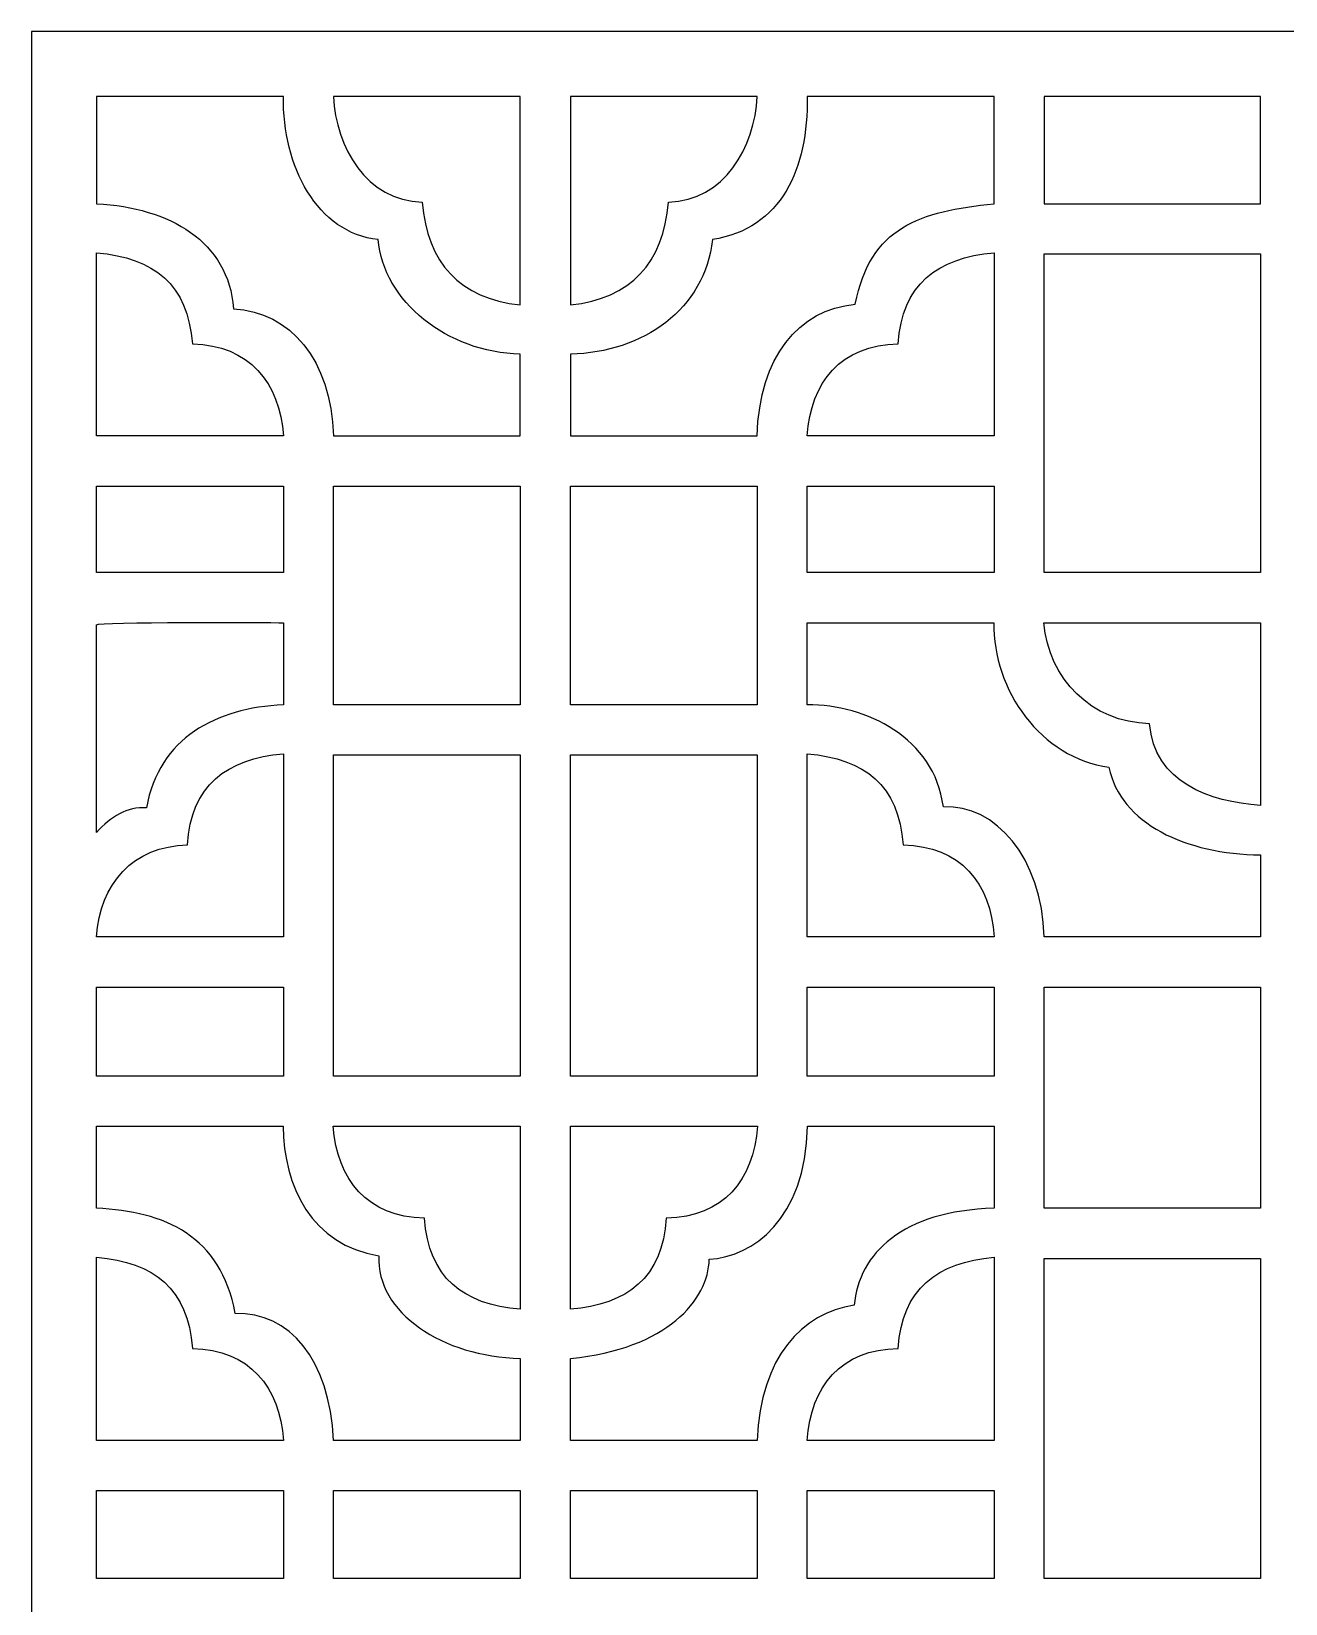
# Model space of a CAD drawing. Header units: centimetres. Extents: x -10.5 to 10.7, y -12.6 to 13.8.
# Drawn here: x -10.45 to 0.1, y 0.6 to 13.82 of the extents above; entities that cross this region are included whole.
import ezdxf

# ---------------------------------------------------------------- set-up
doc = ezdxf.new("R2010")
doc.units = ezdxf.units.CM
doc.header["$MEASUREMENT"] = 0
doc.layers.add('layer 1', color=7, linetype='Continuous')

msp = doc.modelspace()

# ---------------------------------------------------------------- linework, layer by layer
at = {"layer": 'layer 1', "color": 242}
for points, knots in [([(-10.45402, 13.82042), (-10.45402, 13.82042), (10.6512, 13.82042), (10.6512, 13.82042), (10.6512, 13.82042), (10.6512, 13.82042), (10.6512, -12.62963), (10.6512, -12.62963), (10.6512, -12.62963), (10.6512, -12.62963), (-10.45402, -12.62963), (-10.45402, -12.62963), (-10.45402, -12.62963), (-10.45402, -12.62963), (-10.45402, 13.82042), (-10.45402, 13.82042)], [0, 0, 0, 0, 0.2, 0.2, 0.2, 0.2, 0.4, 0.4, 0.4, 0.4, 0.6, 0.6, 0.6, 0.6, 1, 1, 1, 1]), ([(-9.90583, 13.27223), (-9.90583, 13.27223), (-8.33401, 13.27223), (-8.33401, 13.27223), (-8.33401, 13.27223), (-8.34234, 12.68994), (-8.04955, 12.12183), (-7.53587, 12.06971), (-7.53587, 12.06971), (-7.49402, 11.55191), (-6.95411, 11.11893), (-6.34084, 11.10575), (-6.34084, 11.10575), (-6.34084, 11.10575), (-6.34084, 10.41781), (-6.34084, 10.41781), (-6.34084, 10.41781), (-6.34084, 10.41781), (-7.91288, 10.41781), (-7.91288, 10.41781), (-7.91288, 10.41781), (-7.93337, 11.06271), (-8.27618, 11.45857), (-8.75329, 11.48769), (-8.75329, 11.48769), (-8.79833, 12.05526), (-9.28649, 12.3368), (-9.90583, 12.37123), (-9.90583, 12.37123), (-9.90583, 12.37123), (-9.90583, 13.27223), (-9.90583, 13.27223)], [0, 0, 0, 0, 0.11111111, 0.11111111, 0.11111111, 0.11111111, 0.22222222, 0.22222222, 0.22222222, 0.22222222, 0.33333333, 0.33333333, 0.33333333, 0.33333333, 0.44444444, 0.44444444, 0.44444444, 0.44444444, 0.55555556, 0.55555556, 0.55555556, 0.55555556, 0.66666667, 0.66666667, 0.66666667, 0.66666667, 0.77777778, 0.77777778, 0.77777778, 0.77777778, 1, 1, 1, 1]), ([(-7.91232, 13.27223), (-7.91232, 13.27223), (-6.34084, 13.27223), (-6.34084, 13.27223), (-6.34084, 13.27223), (-6.34084, 13.27223), (-6.34084, 11.52039), (-6.34084, 11.52039), (-6.34084, 11.52039), (-6.85014, 11.57231), (-7.12507, 11.8745), (-7.16505, 12.38386), (-7.16505, 12.38386), (-7.63685, 12.39742), (-7.89367, 12.84812), (-7.91232, 13.27223)], [0, 0, 0, 0, 0.2, 0.2, 0.2, 0.2, 0.4, 0.4, 0.4, 0.4, 0.6, 0.6, 0.6, 0.6, 1, 1, 1, 1]), ([(-3.92589, 13.27223), (-3.92589, 13.27223), (-2.35399, 13.27223), (-2.35399, 13.27223), (-2.35399, 13.27223), (-2.35399, 13.27223), (-2.35399, 12.37127), (-2.35399, 12.37127), (-2.35399, 12.37127), (-2.98107, 12.30705), (-3.39489, 12.17587), (-3.52254, 11.52524), (-3.52254, 11.52524), (-4.00066, 11.47981), (-4.32727, 11.0853), (-4.34795, 10.41781), (-4.34795, 10.41781), (-4.34795, 10.41781), (-5.919, 10.41781), (-5.919, 10.41781), (-5.919, 10.41781), (-5.919, 10.41781), (-5.919, 11.10575), (-5.919, 11.10575), (-5.919, 11.10575), (-5.30578, 11.11893), (-4.78838, 11.48431), (-4.724, 12.06971), (-4.724, 12.06971), (-4.14278, 12.15938), (-3.91756, 12.66733), (-3.92589, 13.27223)], [0, 0, 0, 0, 0.11111111, 0.11111111, 0.11111111, 0.11111111, 0.22222222, 0.22222222, 0.22222222, 0.22222222, 0.33333333, 0.33333333, 0.33333333, 0.33333333, 0.44444444, 0.44444444, 0.44444444, 0.44444444, 0.55555556, 0.55555556, 0.55555556, 0.55555556, 0.66666667, 0.66666667, 0.66666667, 0.66666667, 0.77777778, 0.77777778, 0.77777778, 0.77777778, 1, 1, 1, 1]), ([(-5.919, 13.27223), (-5.919, 13.27223), (-4.34749, 13.27223), (-4.34749, 13.27223), (-4.34749, 13.27223), (-4.36614, 12.84818), (-4.62291, 12.39743), (-5.09475, 12.38386), (-5.09475, 12.38386), (-5.13473, 11.8745), (-5.40966, 11.57232), (-5.919, 11.52039), (-5.919, 11.52039), (-5.919, 11.52039), (-5.919, 13.27223), (-5.919, 13.27223)], [0, 0, 0, 0, 0.2, 0.2, 0.2, 0.2, 0.4, 0.4, 0.4, 0.4, 0.6, 0.6, 0.6, 0.6, 1, 1, 1, 1]), ([(-1.93221, 13.27223), (-1.93221, 13.27223), (-0.11232, 13.27223), (-0.11232, 13.27223), (-0.11232, 13.27223), (-0.11232, 13.27223), (-0.11232, 12.371), (-0.11232, 12.371), (-0.11232, 12.371), (-0.11232, 12.371), (-1.93221, 12.371), (-1.93221, 12.371), (-1.93221, 12.371), (-1.93221, 12.371), (-1.93221, 13.27223), (-1.93221, 13.27223)], [0, 0, 0, 0, 0.2, 0.2, 0.2, 0.2, 0.4, 0.4, 0.4, 0.4, 0.6, 0.6, 0.6, 0.6, 1, 1, 1, 1]), ([(-9.10016, 11.19145), (-9.13821, 11.69435), (-9.42172, 11.91671), (-9.90583, 11.95839), (-9.90583, 11.95839), (-9.90583, 11.95839), (-9.90583, 10.41781), (-9.90583, 10.41781), (-9.90583, 10.41781), (-9.90583, 10.41781), (-8.33351, 10.41781), (-8.33351, 10.41781), (-8.33351, 10.41781), (-8.36478, 10.86618), (-8.62055, 11.18244), (-9.10016, 11.19145)], [0, 0, 0, 0, 0.2, 0.2, 0.2, 0.2, 0.4, 0.4, 0.4, 0.4, 0.6, 0.6, 0.6, 0.6, 1, 1, 1, 1]), ([(-2.35399, 10.41781), (-2.35399, 10.41781), (-2.35399, 11.95841), (-2.35399, 11.95841), (-2.35399, 11.95841), (-2.8303, 11.91779), (-3.13164, 11.69188), (-3.16061, 11.19145), (-3.16061, 11.19145), (-3.642, 11.18243), (-3.89547, 10.87411), (-3.9273, 10.41781), (-3.9273, 10.41781), (-3.9273, 10.41781), (-2.35399, 10.41781), (-2.35399, 10.41781)], [0, 0, 0, 0, 0.2, 0.2, 0.2, 0.2, 0.4, 0.4, 0.4, 0.4, 0.6, 0.6, 0.6, 0.6, 1, 1, 1, 1]), ([(-0.11232, 11.94916), (-0.11232, 11.94916), (-1.93221, 11.94916), (-1.93221, 11.94916), (-1.93221, 11.94916), (-1.93221, 11.94916), (-1.93221, 9.26854), (-1.93221, 9.26854), (-1.93221, 9.26854), (-1.93221, 9.26854), (-0.11232, 9.26854), (-0.11232, 9.26854), (-0.11232, 9.26854), (-0.11232, 9.26854), (-0.11232, 11.94916), (-0.11232, 11.94916)], [0, 0, 0, 0, 0.2, 0.2, 0.2, 0.2, 0.4, 0.4, 0.4, 0.4, 0.6, 0.6, 0.6, 0.6, 1, 1, 1, 1]), ([(-8.33421, 9.26854), (-8.33421, 9.26854), (-8.33421, 9.99597), (-8.33421, 9.99597), (-8.33421, 9.99597), (-8.33421, 9.99597), (-9.90583, 9.99597), (-9.90583, 9.99597), (-9.90583, 9.99597), (-9.90583, 9.99597), (-9.90583, 9.26854), (-9.90583, 9.26854), (-9.90583, 9.26854), (-9.90583, 9.26854), (-8.33421, 9.26854), (-8.33421, 9.26854)], [0, 0, 0, 0, 0.2, 0.2, 0.2, 0.2, 0.4, 0.4, 0.4, 0.4, 0.6, 0.6, 0.6, 0.6, 1, 1, 1, 1]), ([(-6.34084, 8.15639), (-6.34084, 8.15639), (-6.34084, 9.99597), (-6.34084, 9.99597), (-6.34084, 9.99597), (-6.34084, 9.99597), (-7.91237, 9.99597), (-7.91237, 9.99597), (-7.91237, 9.99597), (-7.91237, 9.99597), (-7.91237, 8.15639), (-7.91237, 8.15639), (-7.91237, 8.15639), (-7.91237, 8.15639), (-6.34084, 8.15639), (-6.34084, 8.15639)], [0, 0, 0, 0, 0.2, 0.2, 0.2, 0.2, 0.4, 0.4, 0.4, 0.4, 0.6, 0.6, 0.6, 0.6, 1, 1, 1, 1]), ([(-5.919, 9.99597), (-5.919, 9.99597), (-5.919, 8.15639), (-5.919, 8.15639), (-5.919, 8.15639), (-5.919, 8.15639), (-4.34743, 8.15639), (-4.34743, 8.15639), (-4.34743, 8.15639), (-4.34743, 8.15639), (-4.34743, 9.99597), (-4.34743, 9.99597), (-4.34743, 9.99597), (-4.34743, 9.99597), (-5.919, 9.99597), (-5.919, 9.99597)], [0, 0, 0, 0, 0.2, 0.2, 0.2, 0.2, 0.4, 0.4, 0.4, 0.4, 0.6, 0.6, 0.6, 0.6, 1, 1, 1, 1]), ([(-2.35399, 9.26854), (-2.35399, 9.26854), (-2.35399, 9.99597), (-2.35399, 9.99597), (-2.35399, 9.99597), (-2.35399, 9.99597), (-3.92563, 9.99597), (-3.92563, 9.99597), (-3.92563, 9.99597), (-3.92563, 9.99597), (-3.92563, 9.26854), (-3.92563, 9.26854), (-3.92563, 9.26854), (-3.92563, 9.26854), (-2.35399, 9.26854), (-2.35399, 9.26854)], [0, 0, 0, 0, 0.2, 0.2, 0.2, 0.2, 0.4, 0.4, 0.4, 0.4, 0.6, 0.6, 0.6, 0.6, 1, 1, 1, 1]), ([(-9.90583, 8.82812), (-9.90583, 8.82812), (-9.90583, 7.08145), (-9.90583, 7.08145), (-9.90583, 7.08145), (-9.78913, 7.21523), (-9.64547, 7.30063), (-9.48676, 7.2885), (-9.48676, 7.2885), (-9.37876, 7.881), (-8.90239, 8.12714), (-8.33421, 8.15668), (-8.33421, 8.15668), (-8.33421, 8.15668), (-8.33421, 8.84668), (-8.33421, 8.84668), (-8.33421, 8.84668), (-8.46534, 8.84668), (-9.90454, 8.8569), (-9.90583, 8.82812)], [0, 0, 0, 0, 0.16666667, 0.16666667, 0.16666667, 0.16666667, 0.33333333, 0.33333333, 0.33333333, 0.33333333, 0.5, 0.5, 0.5, 0.5, 0.66666667, 0.66666667, 0.66666667, 0.66666667, 1, 1, 1, 1]), ([(-0.11232, 6.89414), (-0.73585, 6.89781), (-1.29384, 7.15603), (-1.3871, 7.63181), (-1.3871, 7.63181), (-1.95776, 7.70395), (-2.36702, 8.28439), (-2.3549, 8.84668), (-2.3549, 8.84668), (-2.3549, 8.84668), (-3.92563, 8.84668), (-3.92563, 8.84668), (-3.92563, 8.84668), (-3.92563, 8.84668), (-3.92563, 8.15668), (-3.92563, 8.15668), (-3.92563, 8.15668), (-3.43054, 8.15709), (-2.85816, 7.88162), (-2.78082, 7.2972), (-2.78082, 7.2972), (-2.34244, 7.3178), (-1.95241, 6.87176), (-1.9317, 6.20318), (-1.9317, 6.20318), (-1.9317, 6.20318), (-0.11232, 6.20318), (-0.11232, 6.20318), (-0.11232, 6.20318), (-0.11232, 6.20318), (-0.11232, 6.89414), (-0.11232, 6.89414)], [0, 0, 0, 0, 0.11111111, 0.11111111, 0.11111111, 0.11111111, 0.22222222, 0.22222222, 0.22222222, 0.22222222, 0.33333333, 0.33333333, 0.33333333, 0.33333333, 0.44444444, 0.44444444, 0.44444444, 0.44444444, 0.55555556, 0.55555556, 0.55555556, 0.55555556, 0.66666667, 0.66666667, 0.66666667, 0.66666667, 0.77777778, 0.77777778, 0.77777778, 0.77777778, 1, 1, 1, 1]), ([(-1.04638, 7.99688), (-1.00228, 7.50157), (-0.54356, 7.34023), (-0.11232, 7.30916), (-0.11232, 7.30916), (-0.11232, 7.30916), (-0.11232, 8.84668), (-0.11232, 8.84668), (-0.11232, 8.84668), (-0.11232, 8.84668), (-1.93441, 8.84668), (-1.93441, 8.84668), (-1.93441, 8.84668), (-1.89389, 8.37213), (-1.53469, 8.00874), (-1.04638, 7.99688)], [0, 0, 0, 0, 0.2, 0.2, 0.2, 0.2, 0.4, 0.4, 0.4, 0.4, 0.6, 0.6, 0.6, 0.6, 1, 1, 1, 1]), ([(-9.90583, 6.20358), (-9.90583, 6.20358), (-8.33421, 6.20318), (-8.33421, 6.20318), (-8.33421, 6.20318), (-8.33421, 6.20318), (-8.33421, 7.74383), (-8.33421, 7.74383), (-8.33421, 7.74383), (-8.81063, 7.7032), (-9.1118, 7.47732), (-9.14076, 6.97682), (-9.14076, 6.97682), (-9.6021, 6.96815), (-9.87477, 6.64943), (-9.90583, 6.20358)], [0, 0, 0, 0, 0.2, 0.2, 0.2, 0.2, 0.4, 0.4, 0.4, 0.4, 0.6, 0.6, 0.6, 0.6, 1, 1, 1, 1]), ([(-6.34084, 5.0333), (-6.34084, 5.0333), (-6.34084, 7.73455), (-6.34084, 7.73455), (-6.34084, 7.73455), (-6.34084, 7.73455), (-7.91237, 7.73455), (-7.91237, 7.73455), (-7.91237, 7.73455), (-7.91237, 7.73455), (-7.91237, 5.0333), (-7.91237, 5.0333), (-7.91237, 5.0333), (-7.91237, 5.0333), (-6.34084, 5.0333), (-6.34084, 5.0333)], [0, 0, 0, 0, 0.2, 0.2, 0.2, 0.2, 0.4, 0.4, 0.4, 0.4, 0.6, 0.6, 0.6, 0.6, 1, 1, 1, 1]), ([(-5.919, 7.73455), (-5.919, 7.73455), (-5.919, 5.0333), (-5.919, 5.0333), (-5.919, 5.0333), (-5.919, 5.0333), (-4.34743, 5.0333), (-4.34743, 5.0333), (-4.34743, 5.0333), (-4.34743, 5.0333), (-4.34743, 7.73455), (-4.34743, 7.73455), (-4.34743, 7.73455), (-4.34743, 7.73455), (-5.919, 7.73455), (-5.919, 7.73455)], [0, 0, 0, 0, 0.2, 0.2, 0.2, 0.2, 0.4, 0.4, 0.4, 0.4, 0.6, 0.6, 0.6, 0.6, 1, 1, 1, 1]), ([(-2.35237, 6.20318), (-2.38412, 6.65947), (-2.63745, 6.96777), (-3.11904, 6.97682), (-3.11904, 6.97682), (-3.15715, 7.48025), (-3.44103, 7.70249), (-3.92563, 7.74382), (-3.92563, 7.74382), (-3.92563, 7.74382), (-3.92563, 6.20318), (-3.92563, 6.20318), (-3.92563, 6.20318), (-3.92563, 6.20318), (-2.35237, 6.20318), (-2.35237, 6.20318)], [0, 0, 0, 0, 0.2, 0.2, 0.2, 0.2, 0.4, 0.4, 0.4, 0.4, 0.6, 0.6, 0.6, 0.6, 1, 1, 1, 1]), ([(-9.90583, 5.0333), (-9.90583, 5.0333), (-8.33421, 5.0333), (-8.33421, 5.0333), (-8.33421, 5.0333), (-8.33421, 5.0333), (-8.33421, 5.78134), (-8.33421, 5.78134), (-8.33421, 5.78134), (-8.33421, 5.78134), (-9.90583, 5.78134), (-9.90583, 5.78134), (-9.90583, 5.78134), (-9.90583, 5.78134), (-9.90583, 5.0333), (-9.90583, 5.0333)], [0, 0, 0, 0, 0.2, 0.2, 0.2, 0.2, 0.4, 0.4, 0.4, 0.4, 0.6, 0.6, 0.6, 0.6, 1, 1, 1, 1]), ([(-2.35399, 5.78134), (-2.35399, 5.78134), (-3.92563, 5.78134), (-3.92563, 5.78134), (-3.92563, 5.78134), (-3.92563, 5.78134), (-3.92563, 5.0333), (-3.92563, 5.0333), (-3.92563, 5.0333), (-3.92563, 5.0333), (-2.35399, 5.0333), (-2.35399, 5.0333), (-2.35399, 5.0333), (-2.35399, 5.0333), (-2.35399, 5.78134), (-2.35399, 5.78134)], [0, 0, 0, 0, 0.2, 0.2, 0.2, 0.2, 0.4, 0.4, 0.4, 0.4, 0.6, 0.6, 0.6, 0.6, 1, 1, 1, 1]), ([(-0.11232, 5.78134), (-0.11232, 5.78134), (-1.93221, 5.78134), (-1.93221, 5.78134), (-1.93221, 5.78134), (-1.93221, 5.78134), (-1.93221, 3.92117), (-1.93221, 3.92117), (-1.93221, 3.92117), (-1.93221, 3.92117), (-0.11232, 3.92117), (-0.11232, 3.92117), (-0.11232, 3.92117), (-0.11232, 3.92117), (-0.11232, 5.78134), (-0.11232, 5.78134)], [0, 0, 0, 0, 0.2, 0.2, 0.2, 0.2, 0.4, 0.4, 0.4, 0.4, 0.6, 0.6, 0.6, 0.6, 1, 1, 1, 1]), ([(-6.34084, 2.65801), (-6.98944, 2.67055), (-7.55819, 3.0434), (-7.52978, 3.52143), (-7.52978, 3.52143), (-8.094, 3.60799), (-8.33577, 4.10956), (-8.33474, 4.61148), (-8.33474, 4.61148), (-8.33474, 4.61148), (-9.90583, 4.61148), (-9.90583, 4.61148), (-9.90583, 4.61148), (-9.90583, 4.61148), (-9.90583, 3.92138), (-9.90583, 3.92138), (-9.90583, 3.92138), (-9.32972, 3.89445), (-8.86237, 3.68828), (-8.73866, 3.0363), (-8.73866, 3.0363), (-8.2831, 3.044), (-7.94708, 2.65827), (-7.91188, 1.9679), (-7.91188, 1.9679), (-7.91188, 1.9679), (-6.34084, 1.9679), (-6.34084, 1.9679), (-6.34084, 1.9679), (-6.34084, 1.9679), (-6.34084, 2.65801), (-6.34084, 2.65801), (-6.34084, 2.65801), (-6.34084, 2.65801), (-6.34084, 2.65801), (-6.34084, 2.65801)], [0, 0, 0, 0, 0.1, 0.1, 0.1, 0.1, 0.2, 0.2, 0.2, 0.2, 0.3, 0.3, 0.3, 0.3, 0.4, 0.4, 0.4, 0.4, 0.5, 0.5, 0.5, 0.5, 0.6, 0.6, 0.6, 0.6, 0.7, 0.7, 0.7, 0.7, 0.8, 0.8, 0.8, 0.8, 1, 1, 1, 1]), ([(-7.14744, 3.83785), (-7.10955, 3.33667), (-6.82684, 3.11242), (-6.34084, 3.07083), (-6.34084, 3.07083), (-6.34084, 3.07083), (-6.34084, 4.61148), (-6.34084, 4.61148), (-6.34084, 4.61148), (-6.34084, 4.61148), (-7.91413, 4.61148), (-7.91413, 4.61148), (-7.91413, 4.61148), (-7.88288, 4.16318), (-7.62706, 3.84683), (-7.14744, 3.83785)], [0, 0, 0, 0, 0.2, 0.2, 0.2, 0.2, 0.4, 0.4, 0.4, 0.4, 0.6, 0.6, 0.6, 0.6, 1, 1, 1, 1]), ([(-5.919, 4.61148), (-5.919, 4.61148), (-5.919, 3.07083), (-5.919, 3.07083), (-5.919, 3.07083), (-5.44251, 3.11161), (-5.14151, 3.33727), (-5.11241, 3.83785), (-5.11241, 3.83785), (-4.63102, 3.84687), (-4.37757, 4.15519), (-4.34573, 4.61148), (-4.34573, 4.61148), (-4.34573, 4.61148), (-5.919, 4.61148), (-5.919, 4.61148)], [0, 0, 0, 0, 0.2, 0.2, 0.2, 0.2, 0.4, 0.4, 0.4, 0.4, 0.6, 0.6, 0.6, 0.6, 1, 1, 1, 1]), ([(-3.53192, 3.10444), (-3.48794, 3.54155), (-3.13131, 3.89715), (-2.35399, 3.92138), (-2.35399, 3.92138), (-2.35399, 3.92138), (-2.35399, 4.61148), (-2.35399, 4.61148), (-2.35399, 4.61148), (-2.35399, 4.61148), (-3.92509, 4.61148), (-3.92509, 4.61148), (-3.92509, 4.61148), (-3.93912, 3.81923), (-4.39013, 3.51509), (-4.75011, 3.49175), (-4.75011, 3.49175), (-4.75989, 3.15152), (-5.10077, 2.73627), (-5.919, 2.65801), (-5.919, 2.65801), (-5.919, 2.65801), (-5.919, 1.9679), (-5.919, 1.9679), (-5.919, 1.9679), (-5.919, 1.9679), (-4.34795, 1.9679), (-4.34795, 1.9679), (-4.34795, 1.9679), (-4.32032, 2.67338), (-3.96597, 3.03816), (-3.53192, 3.10444)], [0, 0, 0, 0, 0.11111111, 0.11111111, 0.11111111, 0.11111111, 0.22222222, 0.22222222, 0.22222222, 0.22222222, 0.33333333, 0.33333333, 0.33333333, 0.33333333, 0.44444444, 0.44444444, 0.44444444, 0.44444444, 0.55555556, 0.55555556, 0.55555556, 0.55555556, 0.66666667, 0.66666667, 0.66666667, 0.66666667, 0.77777778, 0.77777778, 0.77777778, 0.77777778, 1, 1, 1, 1]), ([(-9.09924, 2.74161), (-9.13735, 3.245), (-9.42125, 3.46727), (-9.90583, 3.50855), (-9.90583, 3.50855), (-9.90583, 3.50855), (-9.90583, 1.9679), (-9.90583, 1.9679), (-9.90583, 1.9679), (-9.90583, 1.9679), (-8.33257, 1.9679), (-8.33257, 1.9679), (-8.33257, 1.9679), (-8.36379, 2.41631), (-8.61959, 2.73262), (-9.09924, 2.74161)], [0, 0, 0, 0, 0.2, 0.2, 0.2, 0.2, 0.4, 0.4, 0.4, 0.4, 0.6, 0.6, 0.6, 0.6, 1, 1, 1, 1]), ([(-2.35399, 1.9679), (-2.35399, 1.9679), (-2.35399, 3.50855), (-2.35399, 3.50855), (-2.35399, 3.50855), (-2.83031, 3.46797), (-3.13165, 3.24205), (-3.16061, 2.74161), (-3.16061, 2.74161), (-3.64203, 2.73259), (-3.89546, 2.42422), (-3.9273, 1.9679), (-3.9273, 1.9679), (-3.9273, 1.9679), (-2.35399, 1.9679), (-2.35399, 1.9679)], [0, 0, 0, 0, 0.2, 0.2, 0.2, 0.2, 0.4, 0.4, 0.4, 0.4, 0.6, 0.6, 0.6, 0.6, 1, 1, 1, 1]), ([(-0.11232, 3.49935), (-0.11232, 3.49935), (-1.93221, 3.49935), (-1.93221, 3.49935), (-1.93221, 3.49935), (-1.93221, 3.49935), (-1.93221, 0.80631), (-1.93221, 0.80631), (-1.93221, 0.80631), (-1.93221, 0.80631), (-0.11232, 0.80631), (-0.11232, 0.80631), (-0.11232, 0.80631), (-0.11232, 0.80631), (-0.11232, 3.49935), (-0.11232, 3.49935)], [0, 0, 0, 0, 0.2, 0.2, 0.2, 0.2, 0.4, 0.4, 0.4, 0.4, 0.6, 0.6, 0.6, 0.6, 1, 1, 1, 1]), ([(-8.33421, 1.54612), (-8.33421, 1.54612), (-9.90583, 1.54612), (-9.90583, 1.54612), (-9.90583, 1.54612), (-9.90583, 1.54612), (-9.90583, 0.80631), (-9.90583, 0.80631), (-9.90583, 0.80631), (-9.90583, 0.80631), (-8.33421, 0.80631), (-8.33421, 0.80631), (-8.33421, 0.80631), (-8.33421, 0.80631), (-8.33421, 1.54612), (-8.33421, 1.54612)], [0, 0, 0, 0, 0.2, 0.2, 0.2, 0.2, 0.4, 0.4, 0.4, 0.4, 0.6, 0.6, 0.6, 0.6, 1, 1, 1, 1]), ([(-6.34084, 1.54612), (-6.34084, 1.54612), (-7.91237, 1.54612), (-7.91237, 1.54612), (-7.91237, 1.54612), (-7.91237, 1.54612), (-7.91237, 0.80631), (-7.91237, 0.80631), (-7.91237, 0.80631), (-7.91237, 0.80631), (-6.34084, 0.80631), (-6.34084, 0.80631), (-6.34084, 0.80631), (-6.34084, 0.80631), (-6.34084, 1.54612), (-6.34084, 1.54612)], [0, 0, 0, 0, 0.2, 0.2, 0.2, 0.2, 0.4, 0.4, 0.4, 0.4, 0.6, 0.6, 0.6, 0.6, 1, 1, 1, 1]), ([(-4.34743, 0.80631), (-4.34743, 0.80631), (-4.34743, 1.54612), (-4.34743, 1.54612), (-4.34743, 1.54612), (-4.34743, 1.54612), (-5.919, 1.54612), (-5.919, 1.54612), (-5.919, 1.54612), (-5.919, 1.54612), (-5.919, 0.80631), (-5.919, 0.80631), (-5.919, 0.80631), (-5.919, 0.80631), (-4.34743, 0.80631), (-4.34743, 0.80631)], [0, 0, 0, 0, 0.2, 0.2, 0.2, 0.2, 0.4, 0.4, 0.4, 0.4, 0.6, 0.6, 0.6, 0.6, 1, 1, 1, 1]), ([(-3.92563, 1.54612), (-3.92563, 1.54612), (-3.92563, 0.80631), (-3.92563, 0.80631), (-3.92563, 0.80631), (-3.92563, 0.80631), (-2.35399, 0.80631), (-2.35399, 0.80631), (-2.35399, 0.80631), (-2.35399, 0.80631), (-2.35399, 1.54612), (-2.35399, 1.54612), (-2.35399, 1.54612), (-2.35399, 1.54612), (-3.92563, 1.54612), (-3.92563, 1.54612)], [0, 0, 0, 0, 0.2, 0.2, 0.2, 0.2, 0.4, 0.4, 0.4, 0.4, 0.6, 0.6, 0.6, 0.6, 1, 1, 1, 1])]:
    msp.add_open_spline(points, degree=3, knots=knots, dxfattribs=at)
at = {"layer": 'layer 1', "color": 242, "lineweight": 9}
for points, knots in [([(-10.45402, 13.82042), (-10.45402, 13.82042), (10.6512, 13.82042), (10.6512, 13.82042), (10.6512, 13.82042), (10.6512, 13.82042), (10.6512, -12.62963), (10.6512, -12.62963), (10.6512, -12.62963), (10.6512, -12.62963), (-10.45402, -12.62963), (-10.45402, -12.62963), (-10.45402, -12.62963), (-10.45402, -12.62963), (-10.45402, 13.82042), (-10.45402, 13.82042)], [0, 0, 0, 0, 0.2, 0.2, 0.2, 0.2, 0.4, 0.4, 0.4, 0.4, 0.6, 0.6, 0.6, 0.6, 1, 1, 1, 1]), ([(-9.90583, 13.27223), (-9.90583, 13.27223), (-8.33401, 13.27223), (-8.33401, 13.27223), (-8.33401, 13.27223), (-8.34234, 12.68994), (-8.04955, 12.12183), (-7.53587, 12.06971), (-7.53587, 12.06971), (-7.49402, 11.55191), (-6.95411, 11.11893), (-6.34084, 11.10575), (-6.34084, 11.10575), (-6.34084, 11.10575), (-6.34084, 10.41781), (-6.34084, 10.41781), (-6.34084, 10.41781), (-6.34084, 10.41781), (-7.91288, 10.41781), (-7.91288, 10.41781), (-7.91288, 10.41781), (-7.93337, 11.06271), (-8.27618, 11.45857), (-8.75329, 11.48769), (-8.75329, 11.48769), (-8.79833, 12.05526), (-9.28649, 12.3368), (-9.90583, 12.37123), (-9.90583, 12.37123), (-9.90583, 12.37123), (-9.90583, 13.27223), (-9.90583, 13.27223)], [0, 0, 0, 0, 0.11111111, 0.11111111, 0.11111111, 0.11111111, 0.22222222, 0.22222222, 0.22222222, 0.22222222, 0.33333333, 0.33333333, 0.33333333, 0.33333333, 0.44444444, 0.44444444, 0.44444444, 0.44444444, 0.55555556, 0.55555556, 0.55555556, 0.55555556, 0.66666667, 0.66666667, 0.66666667, 0.66666667, 0.77777778, 0.77777778, 0.77777778, 0.77777778, 1, 1, 1, 1]), ([(-7.91232, 13.27223), (-7.91232, 13.27223), (-6.34084, 13.27223), (-6.34084, 13.27223), (-6.34084, 13.27223), (-6.34084, 13.27223), (-6.34084, 11.52039), (-6.34084, 11.52039), (-6.34084, 11.52039), (-6.85014, 11.57231), (-7.12507, 11.8745), (-7.16505, 12.38386), (-7.16505, 12.38386), (-7.63685, 12.39742), (-7.89367, 12.84812), (-7.91232, 13.27223)], [0, 0, 0, 0, 0.2, 0.2, 0.2, 0.2, 0.4, 0.4, 0.4, 0.4, 0.6, 0.6, 0.6, 0.6, 1, 1, 1, 1]), ([(-3.92589, 13.27223), (-3.92589, 13.27223), (-2.35399, 13.27223), (-2.35399, 13.27223), (-2.35399, 13.27223), (-2.35399, 13.27223), (-2.35399, 12.37127), (-2.35399, 12.37127), (-2.35399, 12.37127), (-2.98107, 12.30705), (-3.39489, 12.17587), (-3.52254, 11.52524), (-3.52254, 11.52524), (-4.00066, 11.47981), (-4.32727, 11.0853), (-4.34795, 10.41781), (-4.34795, 10.41781), (-4.34795, 10.41781), (-5.919, 10.41781), (-5.919, 10.41781), (-5.919, 10.41781), (-5.919, 10.41781), (-5.919, 11.10575), (-5.919, 11.10575), (-5.919, 11.10575), (-5.30578, 11.11893), (-4.78838, 11.48431), (-4.724, 12.06971), (-4.724, 12.06971), (-4.14278, 12.15938), (-3.91756, 12.66733), (-3.92589, 13.27223)], [0, 0, 0, 0, 0.11111111, 0.11111111, 0.11111111, 0.11111111, 0.22222222, 0.22222222, 0.22222222, 0.22222222, 0.33333333, 0.33333333, 0.33333333, 0.33333333, 0.44444444, 0.44444444, 0.44444444, 0.44444444, 0.55555556, 0.55555556, 0.55555556, 0.55555556, 0.66666667, 0.66666667, 0.66666667, 0.66666667, 0.77777778, 0.77777778, 0.77777778, 0.77777778, 1, 1, 1, 1]), ([(-5.919, 13.27223), (-5.919, 13.27223), (-4.34749, 13.27223), (-4.34749, 13.27223), (-4.34749, 13.27223), (-4.36614, 12.84818), (-4.62291, 12.39743), (-5.09475, 12.38386), (-5.09475, 12.38386), (-5.13473, 11.8745), (-5.40966, 11.57232), (-5.919, 11.52039), (-5.919, 11.52039), (-5.919, 11.52039), (-5.919, 13.27223), (-5.919, 13.27223)], [0, 0, 0, 0, 0.2, 0.2, 0.2, 0.2, 0.4, 0.4, 0.4, 0.4, 0.6, 0.6, 0.6, 0.6, 1, 1, 1, 1]), ([(-1.93221, 13.27223), (-1.93221, 13.27223), (-0.11232, 13.27223), (-0.11232, 13.27223), (-0.11232, 13.27223), (-0.11232, 13.27223), (-0.11232, 12.371), (-0.11232, 12.371), (-0.11232, 12.371), (-0.11232, 12.371), (-1.93221, 12.371), (-1.93221, 12.371), (-1.93221, 12.371), (-1.93221, 12.371), (-1.93221, 13.27223), (-1.93221, 13.27223)], [0, 0, 0, 0, 0.2, 0.2, 0.2, 0.2, 0.4, 0.4, 0.4, 0.4, 0.6, 0.6, 0.6, 0.6, 1, 1, 1, 1]), ([(-9.10016, 11.19145), (-9.13821, 11.69435), (-9.42172, 11.91671), (-9.90583, 11.95839), (-9.90583, 11.95839), (-9.90583, 11.95839), (-9.90583, 10.41781), (-9.90583, 10.41781), (-9.90583, 10.41781), (-9.90583, 10.41781), (-8.33351, 10.41781), (-8.33351, 10.41781), (-8.33351, 10.41781), (-8.36478, 10.86618), (-8.62055, 11.18244), (-9.10016, 11.19145)], [0, 0, 0, 0, 0.2, 0.2, 0.2, 0.2, 0.4, 0.4, 0.4, 0.4, 0.6, 0.6, 0.6, 0.6, 1, 1, 1, 1]), ([(-2.35399, 10.41781), (-2.35399, 10.41781), (-2.35399, 11.95841), (-2.35399, 11.95841), (-2.35399, 11.95841), (-2.8303, 11.91779), (-3.13164, 11.69188), (-3.16061, 11.19145), (-3.16061, 11.19145), (-3.642, 11.18243), (-3.89547, 10.87411), (-3.9273, 10.41781), (-3.9273, 10.41781), (-3.9273, 10.41781), (-2.35399, 10.41781), (-2.35399, 10.41781)], [0, 0, 0, 0, 0.2, 0.2, 0.2, 0.2, 0.4, 0.4, 0.4, 0.4, 0.6, 0.6, 0.6, 0.6, 1, 1, 1, 1]), ([(-0.11232, 11.94916), (-0.11232, 11.94916), (-1.93221, 11.94916), (-1.93221, 11.94916), (-1.93221, 11.94916), (-1.93221, 11.94916), (-1.93221, 9.26854), (-1.93221, 9.26854), (-1.93221, 9.26854), (-1.93221, 9.26854), (-0.11232, 9.26854), (-0.11232, 9.26854), (-0.11232, 9.26854), (-0.11232, 9.26854), (-0.11232, 11.94916), (-0.11232, 11.94916)], [0, 0, 0, 0, 0.2, 0.2, 0.2, 0.2, 0.4, 0.4, 0.4, 0.4, 0.6, 0.6, 0.6, 0.6, 1, 1, 1, 1]), ([(-8.33421, 9.26854), (-8.33421, 9.26854), (-8.33421, 9.99597), (-8.33421, 9.99597), (-8.33421, 9.99597), (-8.33421, 9.99597), (-9.90583, 9.99597), (-9.90583, 9.99597), (-9.90583, 9.99597), (-9.90583, 9.99597), (-9.90583, 9.26854), (-9.90583, 9.26854), (-9.90583, 9.26854), (-9.90583, 9.26854), (-8.33421, 9.26854), (-8.33421, 9.26854)], [0, 0, 0, 0, 0.2, 0.2, 0.2, 0.2, 0.4, 0.4, 0.4, 0.4, 0.6, 0.6, 0.6, 0.6, 1, 1, 1, 1]), ([(-6.34084, 8.15639), (-6.34084, 8.15639), (-6.34084, 9.99597), (-6.34084, 9.99597), (-6.34084, 9.99597), (-6.34084, 9.99597), (-7.91237, 9.99597), (-7.91237, 9.99597), (-7.91237, 9.99597), (-7.91237, 9.99597), (-7.91237, 8.15639), (-7.91237, 8.15639), (-7.91237, 8.15639), (-7.91237, 8.15639), (-6.34084, 8.15639), (-6.34084, 8.15639)], [0, 0, 0, 0, 0.2, 0.2, 0.2, 0.2, 0.4, 0.4, 0.4, 0.4, 0.6, 0.6, 0.6, 0.6, 1, 1, 1, 1]), ([(-5.919, 9.99597), (-5.919, 9.99597), (-5.919, 8.15639), (-5.919, 8.15639), (-5.919, 8.15639), (-5.919, 8.15639), (-4.34743, 8.15639), (-4.34743, 8.15639), (-4.34743, 8.15639), (-4.34743, 8.15639), (-4.34743, 9.99597), (-4.34743, 9.99597), (-4.34743, 9.99597), (-4.34743, 9.99597), (-5.919, 9.99597), (-5.919, 9.99597)], [0, 0, 0, 0, 0.2, 0.2, 0.2, 0.2, 0.4, 0.4, 0.4, 0.4, 0.6, 0.6, 0.6, 0.6, 1, 1, 1, 1]), ([(-2.35399, 9.26854), (-2.35399, 9.26854), (-2.35399, 9.99597), (-2.35399, 9.99597), (-2.35399, 9.99597), (-2.35399, 9.99597), (-3.92563, 9.99597), (-3.92563, 9.99597), (-3.92563, 9.99597), (-3.92563, 9.99597), (-3.92563, 9.26854), (-3.92563, 9.26854), (-3.92563, 9.26854), (-3.92563, 9.26854), (-2.35399, 9.26854), (-2.35399, 9.26854)], [0, 0, 0, 0, 0.2, 0.2, 0.2, 0.2, 0.4, 0.4, 0.4, 0.4, 0.6, 0.6, 0.6, 0.6, 1, 1, 1, 1]), ([(-9.90583, 8.82812), (-9.90583, 8.82812), (-9.90583, 7.08145), (-9.90583, 7.08145), (-9.90583, 7.08145), (-9.78913, 7.21523), (-9.64547, 7.30063), (-9.48676, 7.2885), (-9.48676, 7.2885), (-9.37876, 7.881), (-8.90239, 8.12714), (-8.33421, 8.15668), (-8.33421, 8.15668), (-8.33421, 8.15668), (-8.33421, 8.84668), (-8.33421, 8.84668), (-8.33421, 8.84668), (-8.46534, 8.84668), (-9.90454, 8.8569), (-9.90583, 8.82812)], [0, 0, 0, 0, 0.16666667, 0.16666667, 0.16666667, 0.16666667, 0.33333333, 0.33333333, 0.33333333, 0.33333333, 0.5, 0.5, 0.5, 0.5, 0.66666667, 0.66666667, 0.66666667, 0.66666667, 1, 1, 1, 1]), ([(-0.11232, 6.89414), (-0.73585, 6.89781), (-1.29384, 7.15603), (-1.3871, 7.63181), (-1.3871, 7.63181), (-1.95776, 7.70395), (-2.36702, 8.28439), (-2.3549, 8.84668), (-2.3549, 8.84668), (-2.3549, 8.84668), (-3.92563, 8.84668), (-3.92563, 8.84668), (-3.92563, 8.84668), (-3.92563, 8.84668), (-3.92563, 8.15668), (-3.92563, 8.15668), (-3.92563, 8.15668), (-3.43054, 8.15709), (-2.85816, 7.88162), (-2.78082, 7.2972), (-2.78082, 7.2972), (-2.34244, 7.3178), (-1.95241, 6.87176), (-1.9317, 6.20318), (-1.9317, 6.20318), (-1.9317, 6.20318), (-0.11232, 6.20318), (-0.11232, 6.20318), (-0.11232, 6.20318), (-0.11232, 6.20318), (-0.11232, 6.89414), (-0.11232, 6.89414)], [0, 0, 0, 0, 0.11111111, 0.11111111, 0.11111111, 0.11111111, 0.22222222, 0.22222222, 0.22222222, 0.22222222, 0.33333333, 0.33333333, 0.33333333, 0.33333333, 0.44444444, 0.44444444, 0.44444444, 0.44444444, 0.55555556, 0.55555556, 0.55555556, 0.55555556, 0.66666667, 0.66666667, 0.66666667, 0.66666667, 0.77777778, 0.77777778, 0.77777778, 0.77777778, 1, 1, 1, 1]), ([(-1.04638, 7.99688), (-1.00228, 7.50157), (-0.54356, 7.34023), (-0.11232, 7.30916), (-0.11232, 7.30916), (-0.11232, 7.30916), (-0.11232, 8.84668), (-0.11232, 8.84668), (-0.11232, 8.84668), (-0.11232, 8.84668), (-1.93441, 8.84668), (-1.93441, 8.84668), (-1.93441, 8.84668), (-1.89389, 8.37213), (-1.53469, 8.00874), (-1.04638, 7.99688)], [0, 0, 0, 0, 0.2, 0.2, 0.2, 0.2, 0.4, 0.4, 0.4, 0.4, 0.6, 0.6, 0.6, 0.6, 1, 1, 1, 1]), ([(-9.90583, 6.20358), (-9.90583, 6.20358), (-8.33421, 6.20318), (-8.33421, 6.20318), (-8.33421, 6.20318), (-8.33421, 6.20318), (-8.33421, 7.74383), (-8.33421, 7.74383), (-8.33421, 7.74383), (-8.81063, 7.7032), (-9.1118, 7.47732), (-9.14076, 6.97682), (-9.14076, 6.97682), (-9.6021, 6.96815), (-9.87477, 6.64943), (-9.90583, 6.20358)], [0, 0, 0, 0, 0.2, 0.2, 0.2, 0.2, 0.4, 0.4, 0.4, 0.4, 0.6, 0.6, 0.6, 0.6, 1, 1, 1, 1]), ([(-6.34084, 5.0333), (-6.34084, 5.0333), (-6.34084, 7.73455), (-6.34084, 7.73455), (-6.34084, 7.73455), (-6.34084, 7.73455), (-7.91237, 7.73455), (-7.91237, 7.73455), (-7.91237, 7.73455), (-7.91237, 7.73455), (-7.91237, 5.0333), (-7.91237, 5.0333), (-7.91237, 5.0333), (-7.91237, 5.0333), (-6.34084, 5.0333), (-6.34084, 5.0333)], [0, 0, 0, 0, 0.2, 0.2, 0.2, 0.2, 0.4, 0.4, 0.4, 0.4, 0.6, 0.6, 0.6, 0.6, 1, 1, 1, 1]), ([(-5.919, 7.73455), (-5.919, 7.73455), (-5.919, 5.0333), (-5.919, 5.0333), (-5.919, 5.0333), (-5.919, 5.0333), (-4.34743, 5.0333), (-4.34743, 5.0333), (-4.34743, 5.0333), (-4.34743, 5.0333), (-4.34743, 7.73455), (-4.34743, 7.73455), (-4.34743, 7.73455), (-4.34743, 7.73455), (-5.919, 7.73455), (-5.919, 7.73455)], [0, 0, 0, 0, 0.2, 0.2, 0.2, 0.2, 0.4, 0.4, 0.4, 0.4, 0.6, 0.6, 0.6, 0.6, 1, 1, 1, 1]), ([(-2.35237, 6.20318), (-2.38412, 6.65947), (-2.63745, 6.96777), (-3.11904, 6.97682), (-3.11904, 6.97682), (-3.15715, 7.48025), (-3.44103, 7.70249), (-3.92563, 7.74382), (-3.92563, 7.74382), (-3.92563, 7.74382), (-3.92563, 6.20318), (-3.92563, 6.20318), (-3.92563, 6.20318), (-3.92563, 6.20318), (-2.35237, 6.20318), (-2.35237, 6.20318)], [0, 0, 0, 0, 0.2, 0.2, 0.2, 0.2, 0.4, 0.4, 0.4, 0.4, 0.6, 0.6, 0.6, 0.6, 1, 1, 1, 1]), ([(-9.90583, 5.0333), (-9.90583, 5.0333), (-8.33421, 5.0333), (-8.33421, 5.0333), (-8.33421, 5.0333), (-8.33421, 5.0333), (-8.33421, 5.78134), (-8.33421, 5.78134), (-8.33421, 5.78134), (-8.33421, 5.78134), (-9.90583, 5.78134), (-9.90583, 5.78134), (-9.90583, 5.78134), (-9.90583, 5.78134), (-9.90583, 5.0333), (-9.90583, 5.0333)], [0, 0, 0, 0, 0.2, 0.2, 0.2, 0.2, 0.4, 0.4, 0.4, 0.4, 0.6, 0.6, 0.6, 0.6, 1, 1, 1, 1]), ([(-2.35399, 5.78134), (-2.35399, 5.78134), (-3.92563, 5.78134), (-3.92563, 5.78134), (-3.92563, 5.78134), (-3.92563, 5.78134), (-3.92563, 5.0333), (-3.92563, 5.0333), (-3.92563, 5.0333), (-3.92563, 5.0333), (-2.35399, 5.0333), (-2.35399, 5.0333), (-2.35399, 5.0333), (-2.35399, 5.0333), (-2.35399, 5.78134), (-2.35399, 5.78134)], [0, 0, 0, 0, 0.2, 0.2, 0.2, 0.2, 0.4, 0.4, 0.4, 0.4, 0.6, 0.6, 0.6, 0.6, 1, 1, 1, 1]), ([(-0.11232, 5.78134), (-0.11232, 5.78134), (-1.93221, 5.78134), (-1.93221, 5.78134), (-1.93221, 5.78134), (-1.93221, 5.78134), (-1.93221, 3.92117), (-1.93221, 3.92117), (-1.93221, 3.92117), (-1.93221, 3.92117), (-0.11232, 3.92117), (-0.11232, 3.92117), (-0.11232, 3.92117), (-0.11232, 3.92117), (-0.11232, 5.78134), (-0.11232, 5.78134)], [0, 0, 0, 0, 0.2, 0.2, 0.2, 0.2, 0.4, 0.4, 0.4, 0.4, 0.6, 0.6, 0.6, 0.6, 1, 1, 1, 1]), ([(-6.34084, 2.65801), (-6.98944, 2.67055), (-7.55819, 3.0434), (-7.52978, 3.52143), (-7.52978, 3.52143), (-8.094, 3.60799), (-8.33577, 4.10956), (-8.33474, 4.61148), (-8.33474, 4.61148), (-8.33474, 4.61148), (-9.90583, 4.61148), (-9.90583, 4.61148), (-9.90583, 4.61148), (-9.90583, 4.61148), (-9.90583, 3.92138), (-9.90583, 3.92138), (-9.90583, 3.92138), (-9.32972, 3.89445), (-8.86237, 3.68828), (-8.73866, 3.0363), (-8.73866, 3.0363), (-8.2831, 3.044), (-7.94708, 2.65827), (-7.91188, 1.9679), (-7.91188, 1.9679), (-7.91188, 1.9679), (-6.34084, 1.9679), (-6.34084, 1.9679), (-6.34084, 1.9679), (-6.34084, 1.9679), (-6.34084, 2.65801), (-6.34084, 2.65801)], [0, 0, 0, 0, 0.11111111, 0.11111111, 0.11111111, 0.11111111, 0.22222222, 0.22222222, 0.22222222, 0.22222222, 0.33333333, 0.33333333, 0.33333333, 0.33333333, 0.44444444, 0.44444444, 0.44444444, 0.44444444, 0.55555556, 0.55555556, 0.55555556, 0.55555556, 0.66666667, 0.66666667, 0.66666667, 0.66666667, 0.77777778, 0.77777778, 0.77777778, 0.77777778, 1, 1, 1, 1]), ([(-7.14744, 3.83785), (-7.10955, 3.33667), (-6.82684, 3.11242), (-6.34084, 3.07083), (-6.34084, 3.07083), (-6.34084, 3.07083), (-6.34084, 4.61148), (-6.34084, 4.61148), (-6.34084, 4.61148), (-6.34084, 4.61148), (-7.91413, 4.61148), (-7.91413, 4.61148), (-7.91413, 4.61148), (-7.88288, 4.16318), (-7.62706, 3.84683), (-7.14744, 3.83785)], [0, 0, 0, 0, 0.2, 0.2, 0.2, 0.2, 0.4, 0.4, 0.4, 0.4, 0.6, 0.6, 0.6, 0.6, 1, 1, 1, 1]), ([(-5.919, 4.61148), (-5.919, 4.61148), (-5.919, 3.07083), (-5.919, 3.07083), (-5.919, 3.07083), (-5.44251, 3.11161), (-5.14151, 3.33727), (-5.11241, 3.83785), (-5.11241, 3.83785), (-4.63102, 3.84687), (-4.37757, 4.15519), (-4.34573, 4.61148), (-4.34573, 4.61148), (-4.34573, 4.61148), (-5.919, 4.61148), (-5.919, 4.61148)], [0, 0, 0, 0, 0.2, 0.2, 0.2, 0.2, 0.4, 0.4, 0.4, 0.4, 0.6, 0.6, 0.6, 0.6, 1, 1, 1, 1]), ([(-3.53192, 3.10444), (-3.48794, 3.54155), (-3.13131, 3.89715), (-2.35399, 3.92138), (-2.35399, 3.92138), (-2.35399, 3.92138), (-2.35399, 4.61148), (-2.35399, 4.61148), (-2.35399, 4.61148), (-2.35399, 4.61148), (-3.92509, 4.61148), (-3.92509, 4.61148), (-3.92509, 4.61148), (-3.93912, 3.81923), (-4.39013, 3.51509), (-4.75011, 3.49175), (-4.75011, 3.49175), (-4.75989, 3.15152), (-5.10077, 2.73627), (-5.919, 2.65801), (-5.919, 2.65801), (-5.919, 2.65801), (-5.919, 1.9679), (-5.919, 1.9679), (-5.919, 1.9679), (-5.919, 1.9679), (-4.34795, 1.9679), (-4.34795, 1.9679), (-4.34795, 1.9679), (-4.32032, 2.67338), (-3.96597, 3.03816), (-3.53192, 3.10444)], [0, 0, 0, 0, 0.11111111, 0.11111111, 0.11111111, 0.11111111, 0.22222222, 0.22222222, 0.22222222, 0.22222222, 0.33333333, 0.33333333, 0.33333333, 0.33333333, 0.44444444, 0.44444444, 0.44444444, 0.44444444, 0.55555556, 0.55555556, 0.55555556, 0.55555556, 0.66666667, 0.66666667, 0.66666667, 0.66666667, 0.77777778, 0.77777778, 0.77777778, 0.77777778, 1, 1, 1, 1]), ([(-9.09924, 2.74161), (-9.13735, 3.245), (-9.42125, 3.46727), (-9.90583, 3.50855), (-9.90583, 3.50855), (-9.90583, 3.50855), (-9.90583, 1.9679), (-9.90583, 1.9679), (-9.90583, 1.9679), (-9.90583, 1.9679), (-8.33257, 1.9679), (-8.33257, 1.9679), (-8.33257, 1.9679), (-8.36379, 2.41631), (-8.61959, 2.73262), (-9.09924, 2.74161)], [0, 0, 0, 0, 0.2, 0.2, 0.2, 0.2, 0.4, 0.4, 0.4, 0.4, 0.6, 0.6, 0.6, 0.6, 1, 1, 1, 1]), ([(-2.35399, 1.9679), (-2.35399, 1.9679), (-2.35399, 3.50855), (-2.35399, 3.50855), (-2.35399, 3.50855), (-2.83031, 3.46797), (-3.13165, 3.24205), (-3.16061, 2.74161), (-3.16061, 2.74161), (-3.64203, 2.73259), (-3.89546, 2.42422), (-3.9273, 1.9679), (-3.9273, 1.9679), (-3.9273, 1.9679), (-2.35399, 1.9679), (-2.35399, 1.9679)], [0, 0, 0, 0, 0.2, 0.2, 0.2, 0.2, 0.4, 0.4, 0.4, 0.4, 0.6, 0.6, 0.6, 0.6, 1, 1, 1, 1]), ([(-0.11232, 3.49935), (-0.11232, 3.49935), (-1.93221, 3.49935), (-1.93221, 3.49935), (-1.93221, 3.49935), (-1.93221, 3.49935), (-1.93221, 0.80631), (-1.93221, 0.80631), (-1.93221, 0.80631), (-1.93221, 0.80631), (-0.11232, 0.80631), (-0.11232, 0.80631), (-0.11232, 0.80631), (-0.11232, 0.80631), (-0.11232, 3.49935), (-0.11232, 3.49935)], [0, 0, 0, 0, 0.2, 0.2, 0.2, 0.2, 0.4, 0.4, 0.4, 0.4, 0.6, 0.6, 0.6, 0.6, 1, 1, 1, 1]), ([(-8.33421, 1.54612), (-8.33421, 1.54612), (-9.90583, 1.54612), (-9.90583, 1.54612), (-9.90583, 1.54612), (-9.90583, 1.54612), (-9.90583, 0.80631), (-9.90583, 0.80631), (-9.90583, 0.80631), (-9.90583, 0.80631), (-8.33421, 0.80631), (-8.33421, 0.80631), (-8.33421, 0.80631), (-8.33421, 0.80631), (-8.33421, 1.54612), (-8.33421, 1.54612)], [0, 0, 0, 0, 0.2, 0.2, 0.2, 0.2, 0.4, 0.4, 0.4, 0.4, 0.6, 0.6, 0.6, 0.6, 1, 1, 1, 1]), ([(-6.34084, 1.54612), (-6.34084, 1.54612), (-7.91237, 1.54612), (-7.91237, 1.54612), (-7.91237, 1.54612), (-7.91237, 1.54612), (-7.91237, 0.80631), (-7.91237, 0.80631), (-7.91237, 0.80631), (-7.91237, 0.80631), (-6.34084, 0.80631), (-6.34084, 0.80631), (-6.34084, 0.80631), (-6.34084, 0.80631), (-6.34084, 1.54612), (-6.34084, 1.54612)], [0, 0, 0, 0, 0.2, 0.2, 0.2, 0.2, 0.4, 0.4, 0.4, 0.4, 0.6, 0.6, 0.6, 0.6, 1, 1, 1, 1]), ([(-4.34743, 0.80631), (-4.34743, 0.80631), (-4.34743, 1.54612), (-4.34743, 1.54612), (-4.34743, 1.54612), (-4.34743, 1.54612), (-5.919, 1.54612), (-5.919, 1.54612), (-5.919, 1.54612), (-5.919, 1.54612), (-5.919, 0.80631), (-5.919, 0.80631), (-5.919, 0.80631), (-5.919, 0.80631), (-4.34743, 0.80631), (-4.34743, 0.80631)], [0, 0, 0, 0, 0.2, 0.2, 0.2, 0.2, 0.4, 0.4, 0.4, 0.4, 0.6, 0.6, 0.6, 0.6, 1, 1, 1, 1]), ([(-3.92563, 1.54612), (-3.92563, 1.54612), (-3.92563, 0.80631), (-3.92563, 0.80631), (-3.92563, 0.80631), (-3.92563, 0.80631), (-2.35399, 0.80631), (-2.35399, 0.80631), (-2.35399, 0.80631), (-2.35399, 0.80631), (-2.35399, 1.54612), (-2.35399, 1.54612), (-2.35399, 1.54612), (-2.35399, 1.54612), (-3.92563, 1.54612), (-3.92563, 1.54612)], [0, 0, 0, 0, 0.2, 0.2, 0.2, 0.2, 0.4, 0.4, 0.4, 0.4, 0.6, 0.6, 0.6, 0.6, 1, 1, 1, 1])]:
    msp.add_open_spline(points, degree=3, knots=knots, dxfattribs=at)

doc.saveas('drawing.dxf')
